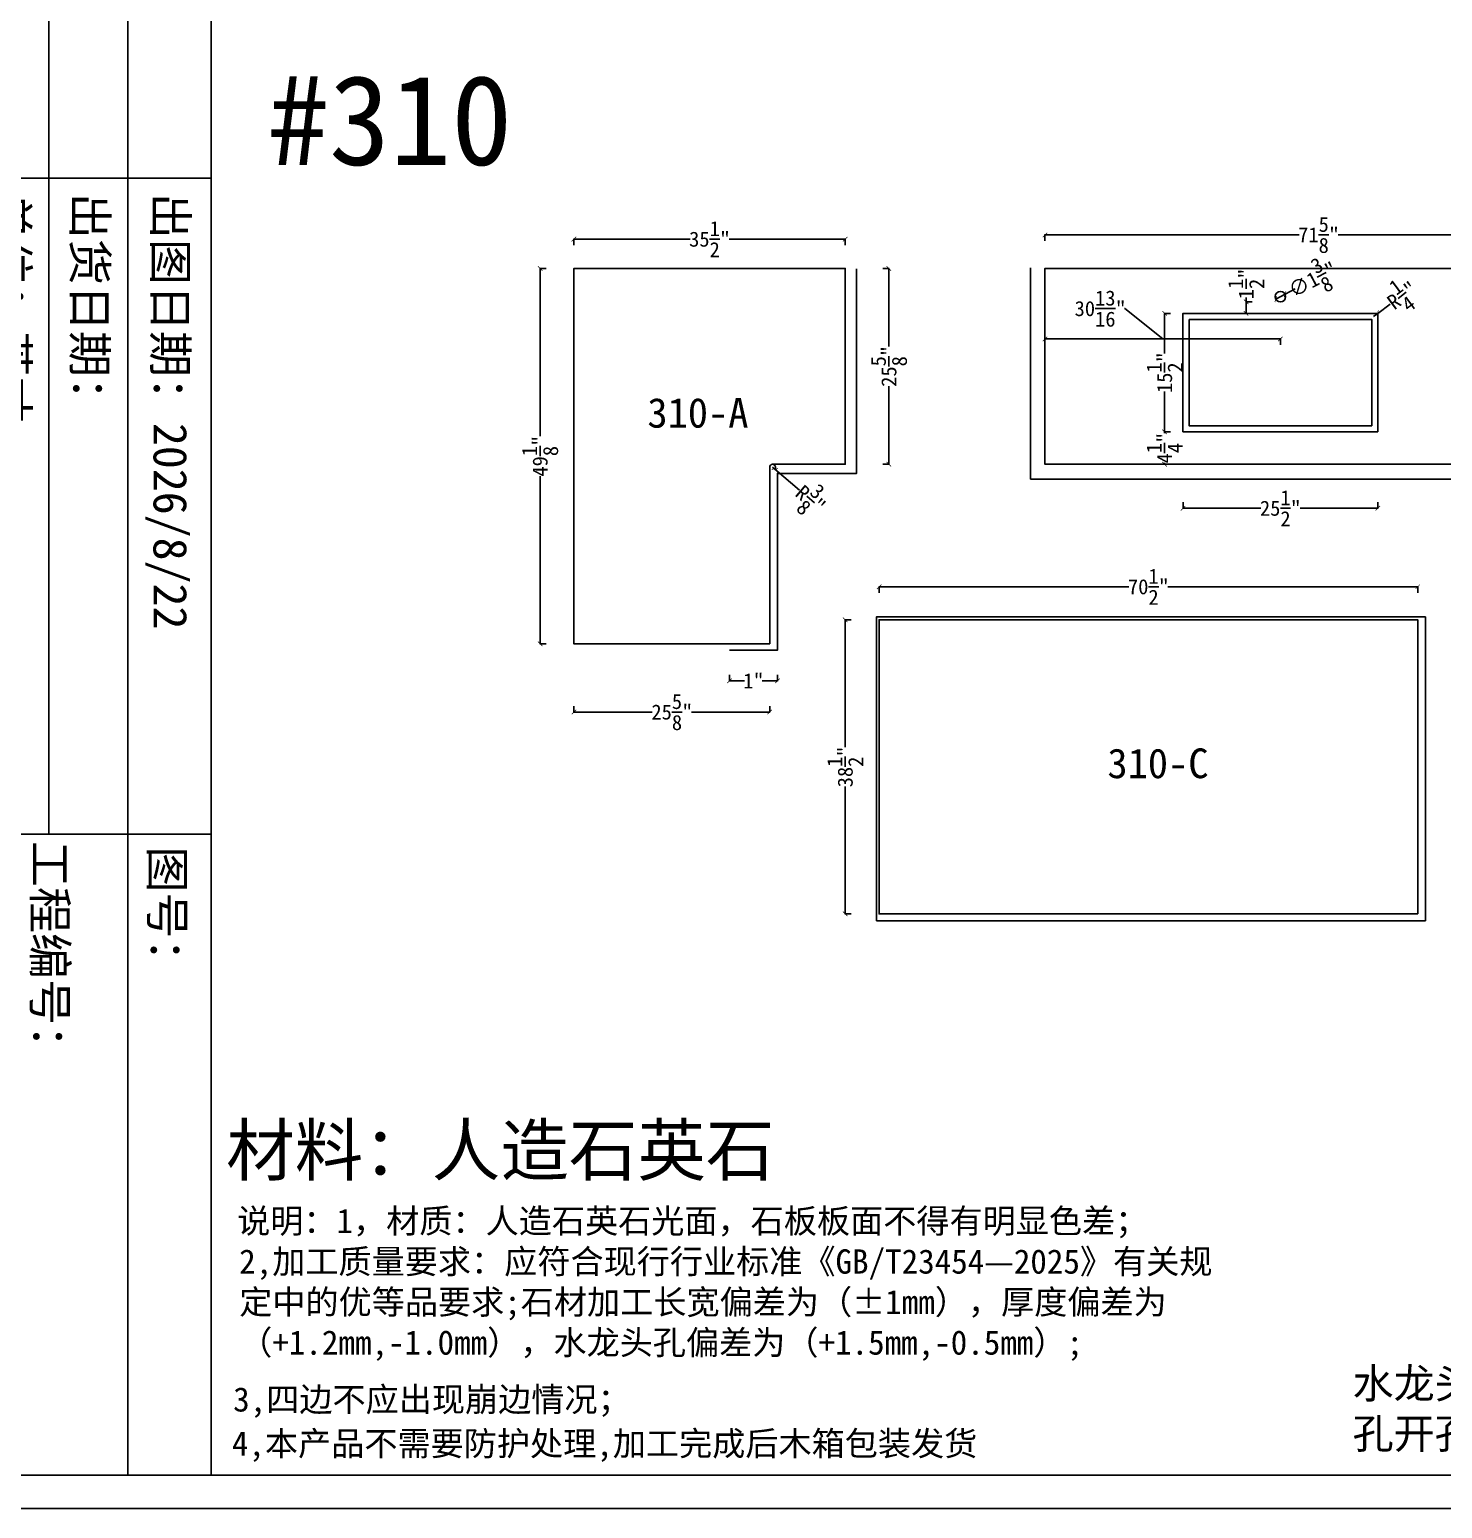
# Model space of a CAD drawing. Header units: millimetres. Extents: x 3183 to 64783, y -8707 to 2293.
# Drawn here: x 34257 to 38954, y -8707 to -3792 of the extents above; entities that cross this region are included whole.
import ezdxf
from ezdxf.lldxf.tags import DXFTag

# ---------------------------------------------------------------- set-up
doc = ezdxf.new("R2010")
doc.units = ezdxf.units.MM
for name, color, linetype in [('大样', 3, 'Continuous'), ('标注', 1, 'Continuous'), ('框', 4, 'Continuous'), ('编号', 6, 'Continuous'), ('说明', 8, 'Continuous')]:
    doc.layers.add(name, color=color, linetype=linetype)
doc.styles.get("Standard").update_dxf_attribs({"font": 'arial.ttf'})
doc.styles.add('样式 1', font='NSimSun.ttf')
tags = doc.linetypes.add('MB', pattern='A,0.5,-0.2,["MB",Standard,S=0.1,R=0,X=-0.1,Y=-0.05],-0.2', length=0.9).pattern_tags.tags
tags[6] = DXFTag(74, 10)
doc.linetypes.add('ZIGZAG', pattern='A,0.00254,-5.08,[131,ltypeshp.shx,S=5.08,R=0,X=-5.08,Y=0],-10.16,[131,ltypeshp.shx,S=5.08,R=180,X=5.08,Y=0],-5.08', length=20.32254)
doc.dimstyles.new('英寸', dxfattribs={"dimtxt": 50, "dimasz": 15, "dimexe": 1, "dimexo": 0.5, "dimtad": 0, "dimdec": 4, "dimlfac": 0.03937, "dimlunit": 5, "dimtxsty": '样式 1', "dimblk": 'ARCHTICK', "dimcen": 2.5, "dimclrt": 1, "dimadec": 0, "dimazin": 0, "dimtfac": 1, "dimtdec": 4, "dimtmove": 0, "dimatfit": 3, "dimfxl": 20, "dimfxlon": 1, "dimtolj": 1, "dimarcsym": 0})

# ---------------------------------------------------------------- blocks, each defined once
blk = doc.blocks.new('框')
for p, q in [((22381.4, -6593.4), (22381.4, -7291.7)), ((24363.8, -6593.4), (24363.8, -7291.7)), ((20795, -6844.9), (26301.7, -6844.9)), ((19174.7, -7084.3), (24363.8, -7084.3))]:
    blk.add_line(p, q)
at = {"layer": '框'}
blk.add_line((16501.7, -6593.4), (26301.7, -6593.4), dxfattribs=at)
for points in [[(16401.7, -391.7), (26401.7, -391.7), (26401.7, -7391.7), (16401.7, -7391.7)], [(16501.7, -491.7), (26301.7, -491.7), (26301.7, -7291.7), (16501.7, -7291.7)]]:
    blk.add_lwpolyline(points, close=True, dxfattribs=at)
at = {"layer": '框', "style": '样式 1'}
for tag, p in [('制图人：', (20840.1, -6764.8)), ('出图日期：', (22426.6, -6767.5)), ('图号：', (24401.3, -6776.7)), ('工程名称：', (19243.4, -6892.1)), ('车间确认：', (20840.1, -7012.5)), ('出货日期：', (22426.6, -7010.9)), ('工程编号：', (24384.7, -7131.5)), ('位置：', (19243.4, -7239.7)), ('确认：', (20840.1, -7240)), ('单位：', (22426.6, -7248.8))]:
    blk.add_attdef(tag, p, '', height=101.9, dxfattribs=at)
blk = doc.blocks.new('_ArchTick')
at = {"color": 0, "linetype": 'ByBlock', "const_width": 0.15}
blk.add_lwpolyline([(-0.5, -0.5), (0.5, 0.5)], dxfattribs=at)
blk = doc.blocks.new('*D453')
at = {"layer": 'Defpoints', "color": 0, "transparency": 16777216}
for p in [(36968.9, -4488.2), (36067.2, -4585.7), (36968.9, -4585.7)]:
    blk.add_point(p, dxfattribs=at)
at = {"layer": '标注', "color": 0, "lineweight": -2, "transparency": 16777216}
for p, q in [((36067.2, -4508.2), (36067.2, -4487.2)), ((36067.2, -4488.2), (36453.2, -4488.2)), ((36968.9, -4488.2), (36583, -4488.2)), ((36968.9, -4508.2), (36968.9, -4487.2))]:
    blk.add_line(p, q, dxfattribs=at)
at = {"layer": '标注', "color": 0, "lineweight": -2, "transparency": 16777216, "xscale": 15, "yscale": 15, "zscale": 15, "rotation": 180}
blk.add_blockref('_ArchTick', (36067.2, -4488.2), dxfattribs=at)
at = {"layer": '标注', "color": 0, "lineweight": -2, "transparency": 16777216, "xscale": 15, "yscale": 15, "zscale": 15}
blk.add_blockref('_ArchTick', (36968.9, -4488.2), dxfattribs=at)
at = {"layer": '标注', "color": 1, "transparency": 16777216, "insert": (36518.1, -4488.2), "char_height": 50, "attachment_point": 5, "style": '样式 1'}
blk.add_mtext('\\A1;35{\\H1x;\\S1/2;}"', dxfattribs=at)
blk = doc.blocks.new('*D454')
at = {"layer": 'Defpoints', "color": 0, "transparency": 16777216}
for p in [(36067.2, -4585.7), (35954.5, -5833.5), (36067.2, -5833.5)]:
    blk.add_point(p, dxfattribs=at)
at = {"layer": '标注', "color": 0, "lineweight": -2, "transparency": 16777216}
for p, q in [((35974.5, -4585.7), (35953.5, -4585.7)), ((35954.5, -4585.7), (35954.5, -5143.5)), ((35954.5, -5833.5), (35954.5, -5275.7)), ((35974.5, -5833.5), (35953.5, -5833.5))]:
    blk.add_line(p, q, dxfattribs=at)
at = {"layer": '标注', "color": 0, "lineweight": -2, "transparency": 16777216, "xscale": 15, "yscale": 15, "zscale": 15}
for p, rotation in [((35954.5, -4585.7), 90), ((35954.5, -5833.5), 270)]:
    blk.add_blockref('_ArchTick', p, dxfattribs=dict(at, rotation=rotation))
at = {"layer": '标注', "color": 1, "transparency": 16777216, "insert": (35954.5, -5209.6), "char_height": 50, "attachment_point": 5, "rotation": 90, "style": '样式 1'}
blk.add_mtext('\\A1;49{\\H1x;\\S1/8;}"', dxfattribs=at)
blk = doc.blocks.new('*D455')
at = {"layer": 'Defpoints', "color": 0, "transparency": 16777216}
for p in [(36067.2, -5833.5), (36718.1, -5833.5), (36718.1, -6060.1)]:
    blk.add_point(p, dxfattribs=at)
at = {"layer": '标注', "color": 0, "lineweight": -2, "transparency": 16777216}
for p, q in [((36067.2, -6040.1), (36067.2, -6061.1)), ((36718.1, -6040.1), (36718.1, -6061.1)), ((36067.2, -6060.1), (36327.1, -6060.1)), ((36718.1, -6060.1), (36458.3, -6060.1))]:
    blk.add_line(p, q, dxfattribs=at)
at = {"layer": '标注', "color": 0, "lineweight": -2, "transparency": 16777216, "xscale": 15, "yscale": 15, "zscale": 15, "rotation": 180}
blk.add_blockref('_ArchTick', (36067.2, -6060.1), dxfattribs=at)
at = {"layer": '标注', "color": 0, "lineweight": -2, "transparency": 16777216, "xscale": 15, "yscale": 15, "zscale": 15}
blk.add_blockref('_ArchTick', (36718.1, -6060.1), dxfattribs=at)
at = {"layer": '标注', "color": 1, "transparency": 16777216, "insert": (36392.7, -6060.1), "char_height": 50, "attachment_point": 5, "style": '样式 1'}
blk.add_mtext('\\A1;25{\\H1x;\\S5/8;}"', dxfattribs=at)
blk = doc.blocks.new('*D456')
at = {"layer": 'Defpoints', "color": 0, "transparency": 16777216}
for p in [(36584, -5854.7), (36743.6, -5854.7), (36584, -5956.6)]:
    blk.add_point(p, dxfattribs=at)
at = {"layer": '标注', "color": 0, "lineweight": -2, "transparency": 16777216}
for p, q in [((36584, -5936.6), (36584, -5957.6)), ((36743.6, -5936.6), (36743.6, -5957.6)), ((36584, -5956.6), (36634.4, -5956.6)), ((36743.6, -5956.6), (36693.2, -5956.6))]:
    blk.add_line(p, q, dxfattribs=at)
at = {"layer": '标注', "color": 0, "lineweight": -2, "transparency": 16777216, "xscale": 15, "yscale": 15, "zscale": 15, "rotation": 180}
blk.add_blockref('_ArchTick', (36584, -5956.6), dxfattribs=at)
at = {"layer": '标注', "color": 0, "lineweight": -2, "transparency": 16777216, "xscale": 15, "yscale": 15, "zscale": 15}
blk.add_blockref('_ArchTick', (36743.6, -5956.6), dxfattribs=at)
at = {"layer": '标注', "color": 1, "transparency": 16777216, "insert": (36663.8, -5956.6), "char_height": 50, "attachment_point": 5, "style": '样式 1'}
blk.add_mtext('\\A1;1"', dxfattribs=at)
blk = doc.blocks.new('*D457')
at = {"layer": 'Defpoints', "color": 0, "transparency": 16777216}
for p in [(36882.2, -4585.7), (37114.1, -4585.7), (36968.9, -5236.6)]:
    blk.add_point(p, dxfattribs=at)
at = {"layer": '标注', "color": 0, "lineweight": -2, "transparency": 16777216}
for p, q in [((37094.1, -4585.7), (37115.1, -4585.7)), ((37114.1, -4585.7), (37114.1, -4845.6)), ((37114.1, -5236.6), (37114.1, -4976.7)), ((37094.1, -5236.6), (37115.1, -5236.6))]:
    blk.add_line(p, q, dxfattribs=at)
at = {"layer": '标注', "color": 0, "lineweight": -2, "transparency": 16777216, "xscale": 15, "yscale": 15, "zscale": 15}
for p, rotation in [((37114.1, -4585.7), 90), ((37114.1, -5236.6), 270)]:
    blk.add_blockref('_ArchTick', p, dxfattribs=dict(at, rotation=rotation))
at = {"layer": '标注', "color": 1, "transparency": 16777216, "insert": (37114.1, -4911.1), "char_height": 50, "attachment_point": 5, "rotation": 90, "style": '样式 1'}
blk.add_mtext('\\A1;25{\\H1x;\\S5/8;}"', dxfattribs=at)
blk = doc.blocks.new('*D458')
at = {"layer": 'Defpoints', "color": 0, "transparency": 16777216}
for p in [(36727.6, -5246.1), (36734.9, -5252.3)]:
    blk.add_point(p, dxfattribs=at)
at = {"layer": '标注', "color": 0, "lineweight": -2, "transparency": 16777216}
for p in [(36727.6, -5246.1), (36817.1, -5322.1)]:
    blk.add_line(p, (36734.9, -5252.3), dxfattribs=at)
blk.add_arc((36727.6, -5246.1), 9.52, 313.6421, 86.9923, dxfattribs=at)
at = {"layer": '标注', "color": 0, "lineweight": -2, "transparency": 16777216, "xscale": 15, "yscale": 15, "zscale": 15, "rotation": 139.6574517933099}
blk.add_blockref('_ArchTick', (36734.9, -5252.3), dxfattribs=at)
at = {"layer": '标注', "color": 1, "transparency": 16777216, "insert": (36854, -5353.4), "char_height": 50, "attachment_point": 5, "rotation": 319.6575, "style": '样式 1'}
blk.add_mtext('\\A1;R{\\H1x;\\S3/8;}"', dxfattribs=at)
blk = doc.blocks.new('*D459')
at = {"layer": 'Defpoints', "color": 0, "transparency": 16777216}
for p in [(38872.4, -5643.7), (37081.7, -5959.5), (38872.4, -6011.8)]:
    blk.add_point(p, dxfattribs=at)
at = {"layer": '标注', "color": 0, "lineweight": -2, "transparency": 16777216}
for p, q in [((37081.7, -5663.7), (37081.7, -5642.7)), ((37081.7, -5643.7), (37912.4, -5643.7)), ((38872.4, -5643.7), (38041.8, -5643.7)), ((38872.4, -5663.7), (38872.4, -5642.7))]:
    blk.add_line(p, q, dxfattribs=at)
at = {"layer": '标注', "color": 0, "lineweight": -2, "transparency": 16777216, "xscale": 15, "yscale": 15, "zscale": 15, "rotation": 180}
blk.add_blockref('_ArchTick', (37081.7, -5643.7), dxfattribs=at)
at = {"layer": '标注', "color": 0, "lineweight": -2, "transparency": 16777216, "xscale": 15, "yscale": 15, "zscale": 15}
blk.add_blockref('_ArchTick', (38872.4, -5643.7), dxfattribs=at)
at = {"layer": '标注', "color": 1, "transparency": 16777216, "insert": (37977.1, -5643.7), "char_height": 50, "attachment_point": 5, "style": '样式 1'}
blk.add_mtext('\\A1;70{\\H1x;\\S1/2;}"', dxfattribs=at)
blk = doc.blocks.new('*D460')
at = {"layer": 'Defpoints', "color": 0, "transparency": 16777216}
for p in [(37231.7, -5753.4), (36968.9, -6731.1), (37320.5, -6731.1)]:
    blk.add_point(p, dxfattribs=at)
at = {"layer": '标注', "color": 0, "lineweight": -2, "transparency": 16777216}
for p, q in [((36988.9, -5753.4), (36967.9, -5753.4)), ((36968.9, -5753.4), (36968.9, -6177.4)), ((36968.9, -6731.1), (36968.9, -6307.2)), ((36988.9, -6731.1), (36967.9, -6731.1))]:
    blk.add_line(p, q, dxfattribs=at)
at = {"layer": '标注', "color": 0, "lineweight": -2, "transparency": 16777216, "xscale": 15, "yscale": 15, "zscale": 15}
for p, rotation in [((36968.9, -5753.4), 90), ((36968.9, -6731.1), 270)]:
    blk.add_blockref('_ArchTick', p, dxfattribs=dict(at, rotation=rotation))
at = {"layer": '标注', "color": 1, "transparency": 16777216, "insert": (36968.9, -6242.3), "char_height": 50, "attachment_point": 5, "rotation": 90, "style": '样式 1'}
blk.add_mtext('\\A1;38{\\H1x;\\S1/2;}"', dxfattribs=at)
blk = doc.blocks.new('*D461')
at = {"layer": 'Defpoints', "color": 0, "transparency": 16777216}
for p in [(37633.2, -4796.3), (38415.8, -4820), (38415.8, -5128.6)]:
    blk.add_point(p, dxfattribs=at)
at = {"layer": '标注', "color": 0, "lineweight": -2, "transparency": 16777216}
for p, q in [((37898.9, -4719), (37897.7, -4719)), ((38024.5, -4820), (37898.9, -4719)), ((37633.2, -4800), (37633.2, -4821)), ((37633.2, -4820), (38415.8, -4820)), ((38415.8, -4840), (38415.8, -4819))]:
    blk.add_line(p, q, dxfattribs=at)
at = {"layer": '标注', "color": 0, "lineweight": -2, "transparency": 16777216, "xscale": 15, "yscale": 15, "zscale": 15, "rotation": 180}
blk.add_blockref('_ArchTick', (37633.2, -4820), dxfattribs=at)
at = {"layer": '标注', "color": 0, "lineweight": -2, "transparency": 16777216, "xscale": 15, "yscale": 15, "zscale": 15}
blk.add_blockref('_ArchTick', (38415.8, -4820), dxfattribs=at)
at = {"layer": '标注', "color": 1, "transparency": 16777216, "insert": (37816.7, -4719), "char_height": 50, "attachment_point": 5, "style": '样式 1'}
blk.add_mtext('\\A1;30{\\H1x;\\S13/16;}"', dxfattribs=at)
blk = doc.blocks.new('*D462')
at = {"layer": 'Defpoints', "color": 0, "transparency": 16777216}
for p in [(38220.2, -4734.9), (38030.7, -5128.6), (38220.2, -5128.6)]:
    blk.add_point(p, dxfattribs=at)
at = {"layer": '标注', "color": 0, "lineweight": -2, "transparency": 16777216}
for p, q in [((38050.7, -4734.9), (38029.7, -4734.9)), ((38030.7, -4734.9), (38030.7, -4868.9)), ((38030.7, -5128.6), (38030.7, -4994.7)), ((38050.7, -5128.6), (38029.7, -5128.6))]:
    blk.add_line(p, q, dxfattribs=at)
at = {"layer": '标注', "color": 0, "lineweight": -2, "transparency": 16777216, "xscale": 15, "yscale": 15, "zscale": 15}
for p, rotation in [((38030.7, -4734.9), 90), ((38030.7, -5128.6), 270)]:
    blk.add_blockref('_ArchTick', p, dxfattribs=dict(at, rotation=rotation))
at = {"layer": '标注', "color": 1, "transparency": 16777216, "insert": (38030.7, -4931.8), "char_height": 50, "attachment_point": 5, "rotation": 90, "style": '样式 1'}
blk.add_mtext('\\A1;15{\\H1x;\\S1/2;}"', dxfattribs=at)
blk = doc.blocks.new('*D463')
at = {"layer": 'Defpoints', "color": 0, "transparency": 16777216}
for p in [(38262.7, -5128.6), (38030.7, -5236.6), (38262.7, -5236.6)]:
    blk.add_point(p, dxfattribs=at)
at = {"layer": '标注', "color": 0, "lineweight": -2, "transparency": 16777216}
for p, q in [((38050.7, -5128.6), (38029.7, -5128.6)), ((38030.7, -5128.6), (38030.7, -5133.2)), ((38050.7, -5236.6), (38029.7, -5236.6)), ((38030.7, -5236.6), (38030.7, -5232))]:
    blk.add_line(p, q, dxfattribs=at)
at = {"layer": '标注', "color": 0, "lineweight": -2, "transparency": 16777216, "xscale": 15, "yscale": 15, "zscale": 15}
for p, rotation in [((38030.7, -5128.6), 90), ((38030.7, -5236.6), 270)]:
    blk.add_blockref('_ArchTick', p, dxfattribs=dict(at, rotation=rotation))
at = {"layer": '标注', "color": 1, "transparency": 16777216, "insert": (38030.7, -5182.6), "char_height": 50, "attachment_point": 5, "rotation": 90, "style": '样式 1'}
blk.add_mtext('\\A1;4{\\H1x;\\S1/4;}"', dxfattribs=at)
blk = doc.blocks.new('*D464')
at = {"layer": 'Defpoints', "color": 0, "transparency": 16777216}
for p in [(38092, -5011.7), (38739.7, -4972.1), (38739.7, -5382.7)]:
    blk.add_point(p, dxfattribs=at)
at = {"layer": '标注', "color": 0, "lineweight": -2, "transparency": 16777216}
for p, q in [((38092, -5362.7), (38092, -5383.7)), ((38092, -5382.7), (38350.7, -5382.7)), ((38739.7, -5382.7), (38481, -5382.7)), ((38739.7, -5362.7), (38739.7, -5383.7))]:
    blk.add_line(p, q, dxfattribs=at)
at = {"layer": '标注', "color": 0, "lineweight": -2, "transparency": 16777216, "xscale": 15, "yscale": 15, "zscale": 15, "rotation": 180}
blk.add_blockref('_ArchTick', (38092, -5382.7), dxfattribs=at)
at = {"layer": '标注', "color": 0, "lineweight": -2, "transparency": 16777216, "xscale": 15, "yscale": 15, "zscale": 15}
blk.add_blockref('_ArchTick', (38739.7, -5382.7), dxfattribs=at)
at = {"layer": '标注', "color": 1, "transparency": 16777216, "insert": (38415.8, -5382.7), "char_height": 50, "attachment_point": 5, "style": '样式 1'}
blk.add_mtext('\\A1;25{\\H1x;\\S1/2;}"', dxfattribs=at)
blk = doc.blocks.new('*D465')
at = {"layer": 'Defpoints', "color": 0, "transparency": 16777216}
for p in [(38725.6, -4745.3), (38739.7, -4734.9)]:
    blk.add_point(p, dxfattribs=at)
at = {"layer": '标注', "color": 0, "lineweight": -2, "transparency": 16777216}
for p in [(38780.9, -4704.5), (38725.6, -4745.3)]:
    blk.add_line(p, (38739.7, -4734.9), dxfattribs=at)
at = {"layer": '标注', "color": 0, "lineweight": -2, "transparency": 16777216, "xscale": 15, "yscale": 15, "zscale": 15, "rotation": 216.4564858521652}
blk.add_blockref('_ArchTick', (38739.7, -4734.9), dxfattribs=at)
at = {"layer": '标注', "color": 1, "transparency": 16777216, "insert": (38820.7, -4675.1), "char_height": 50, "attachment_point": 5, "rotation": 36.4565, "style": '样式 1'}
blk.add_mtext('\\A1;R\\S1/4;"', dxfattribs=at)
blk = doc.blocks.new('*D466')
at = {"layer": 'Defpoints', "color": 0, "transparency": 16777216}
for p in [(38301.9, -4696.8), (38415.8, -4696.8), (38415.8, -4734.9)]:
    blk.add_point(p, dxfattribs=at)
at = {"layer": '标注', "color": 0, "lineweight": -2, "transparency": 16777216}
for p, q in [((38321.9, -4696.8), (38300.9, -4696.8)), ((38301.9, -4696.8), (38301.9, -4681.8)), ((38301.9, -4734.9), (38301.9, -4696.8)), ((38321.9, -4734.9), (38300.9, -4734.9))]:
    blk.add_line(p, q, dxfattribs=at)
at = {"layer": '标注', "color": 0, "lineweight": -2, "transparency": 16777216, "xscale": 15, "yscale": 15, "zscale": 15}
for p, rotation in [((38301.9, -4696.8), 90), ((38301.9, -4734.9), 270)]:
    blk.add_blockref('_ArchTick', p, dxfattribs=dict(at, rotation=rotation))
at = {"layer": '标注', "color": 1, "transparency": 16777216, "insert": (38301.9, -4636.8), "char_height": 50, "attachment_point": 5, "rotation": 90, "style": '样式 1'}
blk.add_mtext('\\A1;1{\\H1x;\\S1/2;}"', dxfattribs=at)
blk = doc.blocks.new('*D467')
at = {"layer": 'Defpoints', "color": 0, "transparency": 16777216}
for p in [(38400.4, -4687.5), (38431.2, -4671.2)]:
    blk.add_point(p, dxfattribs=at)
at = {"layer": '标注', "color": 0, "lineweight": -2, "transparency": 16777216}
for p in [(38464.7, -4653.5), (38400.4, -4687.5)]:
    blk.add_line(p, (38431.2, -4671.2), dxfattribs=at)
at = {"layer": '标注', "color": 0, "lineweight": -2, "transparency": 16777216, "xscale": 15, "yscale": 15, "zscale": 15}
for p, rotation in [((38431.2, -4671.2), 207.887791124182), ((38400.4, -4687.5), 27.88779112418196)]:
    blk.add_blockref('_ArchTick', p, dxfattribs=dict(at, rotation=rotation))
at = {"layer": '标注', "color": 1, "transparency": 16777216, "insert": (38523.3, -4622.5), "char_height": 50, "attachment_point": 5, "rotation": 27.8878, "style": '样式 1'}
blk.add_mtext('\\A1;∅1{\\H1x;\\S3/8;}"', dxfattribs=at)
blk = doc.blocks.new('*D468')
at = {"layer": 'Defpoints', "color": 0, "transparency": 16777216}
for p in [(39452.4, -4474), (37633.2, -4585.7), (39452.4, -4585.7)]:
    blk.add_point(p, dxfattribs=at)
at = {"layer": '标注', "color": 0, "lineweight": -2, "transparency": 16777216}
for p, q in [((37633.2, -4494), (37633.2, -4473)), ((39452.4, -4494), (39452.4, -4473)), ((37633.2, -4474), (38477.7, -4474)), ((39452.4, -4474), (38608, -4474))]:
    blk.add_line(p, q, dxfattribs=at)
at = {"layer": '标注', "color": 0, "lineweight": -2, "transparency": 16777216, "xscale": 15, "yscale": 15, "zscale": 15, "rotation": 180}
blk.add_blockref('_ArchTick', (37633.2, -4474), dxfattribs=at)
at = {"layer": '标注', "color": 0, "lineweight": -2, "transparency": 16777216, "xscale": 15, "yscale": 15, "zscale": 15}
blk.add_blockref('_ArchTick', (39452.4, -4474), dxfattribs=at)
at = {"layer": '标注', "color": 1, "transparency": 16777216, "insert": (38542.8, -4474), "char_height": 50, "attachment_point": 5, "style": '样式 1'}
blk.add_mtext('\\A1;71{\\H1x;\\S5/8;}"', dxfattribs=at)

msp = doc.modelspace()

# ---------------------------------------------------------------- linework, layer by layer
msp.add_lwpolyline([(36718.12181, -5833.47763), (36718.12181, -5246.10263, -0.4142135624), (36727.64681, -5236.57763), (36968.94681, -5236.57763), (36968.94681, -4585.70263), (36067.24681, -4585.70263), (36067.24681, -5833.47763)], format="xyb", close=True)
for points in [[(39452.43822, -5236.57763), (37633.16322, -5236.57763), (37633.16322, -4585.70263), (39452.43822, -4585.70263)], [(38739.65122, -4734.92763), (38739.65122, -5128.62763), (38091.95122, -5128.62763), (38091.95122, -4734.92763)], [(38872.44764, -6731.13503), (38872.44764, -5753.43503), (37081.74764, -5753.43503), (37081.74764, -6731.13503)]]:
    msp.add_lwpolyline(points, close=True)
msp.add_circle((38415.80122, -4679.36513), 17.4625)
at = {"layer": '大样', "linetype": 'MB', "ltscale": 400}
msp.add_line((38897.78711, -6754.37008), (37072.62007, -6754.37008), dxfattribs=at)
at = {"layer": '大样', "linetype": 'ZIGZAG', "ltscale": 5}
for points in [[(37006.89932, -4587.05998), (37006.89932, -5267.1517), (36743.62538, -5267.1517), (36743.62538, -5854.67276), (36584.0399, -5854.67276)], [(37585.39293, -4583.64267), (37585.39293, -5285.64347), (39499.33095, -5285.64347), (39499.33095, -4583.96204)], [(37072.62007, -6754.37008), (37072.62007, -5744.18575), (38897.78711, -5744.18575), (38897.78711, -6754.37008)]]:
    msp.add_lwpolyline(points, dxfattribs=at)
msp.add_lwpolyline([(38111.95122, -4754.92763), (38719.65122, -4754.92763), (38719.65122, -5108.62763), (38111.95122, -5108.62763)], close=True, dxfattribs=at)

# ---------------------------------------------------------------- block references
at = {"layer": '框'}
ref = msp.add_blockref('框', (42113.73076, 20334.46211), dxfattribs=dict(at, xscale=1.1, yscale=1.1, zscale=1.1, rotation=270))
ref.add_attrib('工程编号：', '工程编号：', (34269.07718, -6488.7132), dxfattribs={"height": 112.081678, "rotation": 270, "style": '样式 1'})
ref.add_attrib('图号：', '图号：', (34659.34886, -6506.94221), dxfattribs={"height": 112.081678, "rotation": 270, "style": '样式 1'})
ref.add_attrib('出图日期：', '出图日期：2026/8/22', (34669.43658, -4334.785), dxfattribs={"height": 112.0816776, "rotation": 270, "style": '样式 1'})
ref.add_attrib('出货日期：', '出货日期：', (34401.71776, -4334.785), dxfattribs={"height": 112.081678, "rotation": 270, "style": '样式 1'})
ref.add_attrib('单位：', '单位：英寸', (34140.04302, -4334.785), dxfattribs={"height": 112.081678, "rotation": 270, "style": '样式 1'})

# ---------------------------------------------------------------- texts
at = {"style": '样式 1'}
for s, height, p in [('#310', 298.833937, (35049.25591, -4241.87503)), ('材料：人造石英石', 167.040749, (34910.89612, -7599.74178))]:
    msp.add_text(s, height=height, dxfattribs=at).set_placement(p)
at = {"layer": '编号', "style": '样式 1'}
for s, p in [('310-A', (36311.33324, -5114.8777)), ('310-C', (37840.70783, -6280.01301))]:
    msp.add_text(s, height=98.784974, dxfattribs=at).set_placement(p)
at = {"layer": '说明', "style": '样式 1'}
for s, p in [('说明：1，材质：人造石英石光面，石板板面不得有明显色差；', (34947.28762, -7792.02171)), ('3,四边不应出现崩边情况；', (34934.18377, -8385.43461)), ('4,本产品不需要防护处理,加工完成后木箱包装发货', (34929.85368, -8531.96857))]:
    msp.add_text(s, height=80.7646928, dxfattribs=at).set_placement(p)
at = {"layer": '说明', "attachment_point": 1, "style": '样式 1'}
for s, insert, char_height, width in [('2,加工质量要求：应符合现行行业标准《GB/T23454—2025》有关规定中的优等品要求;石材加工长宽偏差为（±1mm），厚度偏差为（+1.2mm,-1.0mm），水龙头孔偏差为（+1.5mm,-0.5mm）;\\P', (34954.18534, -7846.23813), 80.76469278, 3265.2939405), ('水龙头孔圆心与盆孔中心对齐，图中标注水龙头孔开孔位置为水龙头孔圆边到盆孔中心距离', (38655.7927, -8241.77375), 100.0649113, 2932.7286827)]:
    msp.add_mtext(s, dxfattribs=dict(at, insert=insert, char_height=char_height, width=width))

# ---------------------------------------------------------------- dimensions: what is measured, and where the dimension line sits
at = {"layer": '标注'}
for base, p1, p2, picture, middle in [((39452.43822, -4473.96292), (37633.16322, -4585.70263), (39452.43822, -4585.70263), '*D468', (38542.80072, -4473.96292)), ((36968.94681, -4488.2402), (36067.24681, -4585.70263), (36968.94681, -4585.70263), '*D453', (36518.09681, -4488.2402)), ((38739.65122, -5382.66456), (38091.95122, -5011.66041), (38739.65122, -4972.08932), '*D464', (38415.80122, -5382.66456)), ((38872.44764, -5643.67244), (37081.74764, -5959.52186), (38872.44764, -6011.75598), '*D459', (37977.09764, -5643.67244)), ((36718.12181, -6060.14733), (36067.24681, -5833.47763), (36718.12181, -5833.47763), '*D455', (36392.68431, -6060.14733))]:
    dim = msp.add_linear_dim(base=base, p1=p1, p2=p2, dimstyle='英寸', override={"dimpost": '"'}, dxfattribs=at)
    dim.commit()
    dim.dimension.update_dxf_attribs({"geometry": picture, "text_midpoint": middle})
for base, p1, p2, picture, middle in [((38301.91096, -4696.82763), (38415.80122, -4734.92763), (38415.80122, -4696.82763), '*D466', (38301.91096, -4636.78923)), ((35954.52284, -5833.47763), (36067.24681, -4585.70263), (36067.24681, -5833.47763), '*D454', (35954.52284, -5209.59013)), ((37114.08388, -4585.70263), (36968.94681, -5236.57763), (36882.17872, -4585.70263), '*D457', (37114.08388, -4911.14013)), ((38030.73817, -5128.62763), (38220.21118, -4734.92763), (38220.21118, -5128.62763), '*D462', (38030.73817, -4931.77763)), ((38030.73817, -5236.57763), (38262.66217, -5128.62763), (38262.66217, -5236.57763), '*D463', (38030.73817, -5182.60263)), ((36968.92037, -6731.13503), (37231.74949, -5753.43503), (37320.49361, -6731.13503), '*D460', (36968.92037, -6242.28503))]:
    dim = msp.add_linear_dim(base=base, p1=p1, p2=p2, angle=90, dimstyle='英寸', override={"dimpost": '"'}, dxfattribs=at)
    dim.commit()
    dim.dimension.update_dxf_attribs({"geometry": picture, "text_midpoint": middle})
dim = msp.add_diameter_dim_2p(p1=(38400.36673, -4687.53307), p2=(38431.23572, -4671.1972), dimstyle='英寸', override={"dimpost": '"'}, dxfattribs=at)
dim.commit()
dim.dimension.update_dxf_attribs({"geometry": '*D467', "text_midpoint": (38523.29412, -4622.4799), "dimtype": 163})
dim = msp.add_radius_dim(center=(38725.60599, -4745.30406), mpoint=(38739.65122, -4734.92763), text='R\\S1/4;"', dimstyle='英寸', override={"dimpost": '"'}, dxfattribs=at)
dim.commit()
dim.dimension.update_dxf_attribs({"geometry": '*D465', "text_midpoint": (38820.67599, -4675.06764), "dimtype": 164})
dim = msp.add_linear_dim(base=(38415.80122, -4820.00598), p1=(37633.16322, -4796.33186), p2=(38415.80122, -5128.62763), dimstyle='英寸', override={"dimpost": '"', "dimtmove": 1}, dxfattribs=at)
dim.commit()
dim.dimension.update_dxf_attribs({"geometry": '*D461', "text_midpoint": (37897.0525, -4718.98709), "dimtype": 160})
dim = msp.add_radius_dim(center=(36727.64681, -5246.10263), mpoint=(36734.90664, -5252.2687), dimstyle='英寸', override={"dimpost": '"'}, dxfattribs=at)
dim.commit()
dim.dimension.update_dxf_attribs({"geometry": '*D458', "text_midpoint": (36853.96766, -5353.39189), "dimtype": 164})
dim = msp.add_linear_dim(base=(36584.0399, -5956.64515), p1=(36743.62538, -5854.67276), p2=(36584.0399, -5854.67276), text='1"', dimstyle='英寸', override={"dimpost": '"'}, dxfattribs=at)
dim.commit()
dim.dimension.update_dxf_attribs({"geometry": '*D456', "text_midpoint": (36663.83264, -5956.64515)})

doc.saveas('drawing.dxf')
